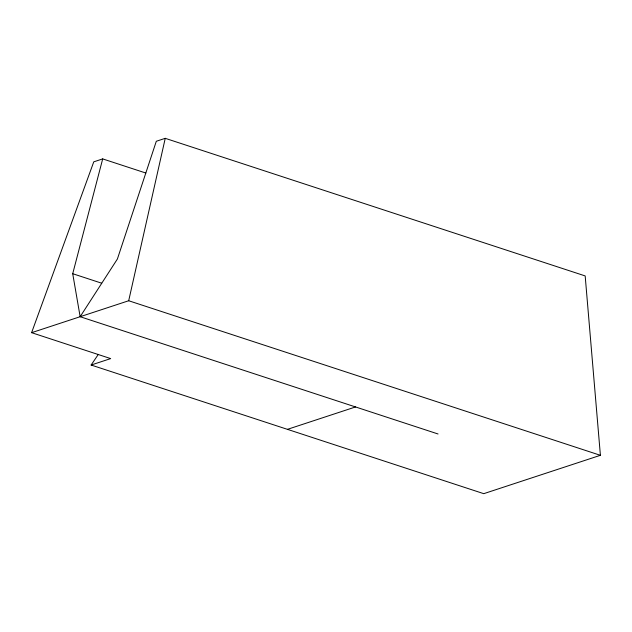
<?xml version="1.0" encoding="UTF-8"?>
<svg xmlns="http://www.w3.org/2000/svg" width="632" height="632" viewBox="0 0 632 632"><rect width="100%" height="100%" fill="white"/><g stroke="black" fill="none" stroke-linecap="round" stroke-linejoin="round"><path stroke-width="0.95" d="M145.858 173.042L102.7 158.901L93.765 161.839L31.6 332.677L128.691 300.745L165.244 138.329L585.177 275.923L600.4 455.309L483.749 493.671L91.134 365.027L98.316 354.394M438.055 433.987L80.146 316.711L72.719 273.711L102.7 158.901M80.146 316.711L117.394 259.017L156.309 141.268L165.244 138.329M91.134 365.027L110.687 358.597L31.6 332.677M287.442 429.349L355.547 406.953M72.719 273.711L101.697 283.207M128.691 300.745L600.4 455.309"/></g></svg>
